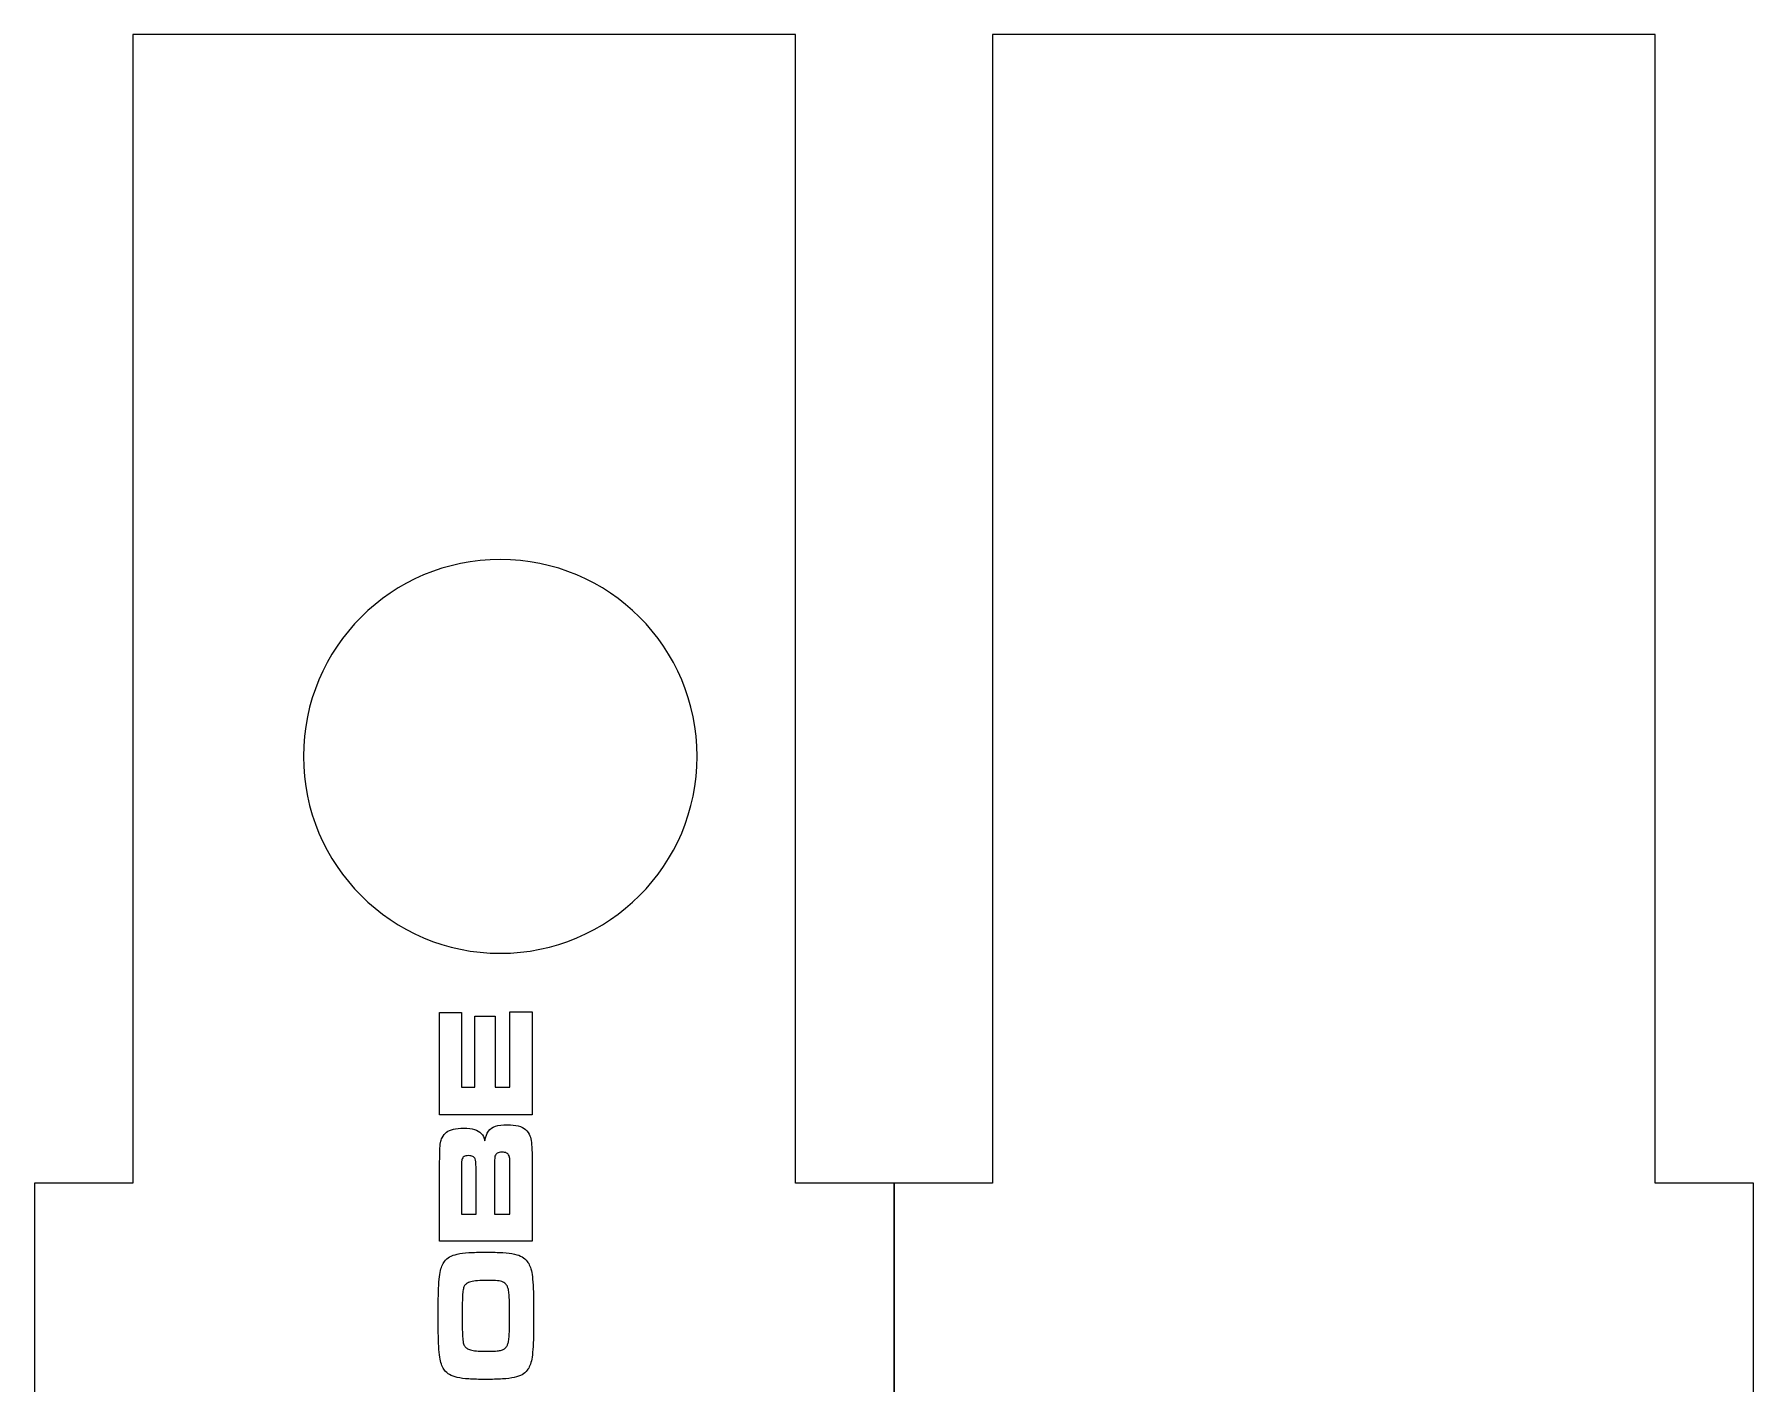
# Model space of a CAD drawing. Extents: x -139 to 87, y -93 to 92.
# Drawn here: x 3.2 to 55.6, y 50.6 to 91.7 of the extents above; entities that cross this region are included whole.
import ezdxf

# ---------------------------------------------------------------- set-up
doc = ezdxf.new("R2010")
doc.units = 0
doc.header["$MEASUREMENT"] = 0
doc.layers.add('LAYER_1', color=7, linetype='CONTINUOUS')

msp = doc.modelspace()

# ---------------------------------------------------------------- linework, layer by layer
at = {"layer": 'LAYER_1', "color": 250}
for points, knots in [([(26.4084, 91.7015), (26.4084, 91.7015), (26.4084, 56.7016), (26.4084, 56.7016), (26.4084, 56.7016), (26.4084, 56.7016), (29.4084, 56.7016), (29.4084, 56.7016), (29.4084, 56.7016), (29.4084, 56.7016), (29.4084, -3.2984), (29.4084, -3.2984), (29.4084, -3.2984), (29.4084, -3.2984), (26.4084, -3.2984), (26.4084, -3.2984), (26.4084, -3.2984), (26.4084, -3.2984), (26.4084, -38.2985), (26.4084, -38.2985), (26.4084, -38.2985), (26.4084, -38.2985), (6.2084, -38.2985), (6.2084, -38.2985), (6.2084, -38.2985), (6.2084, -38.2985), (6.2084, -3.2984), (6.2084, -3.2984), (6.2084, -3.2984), (6.2084, -3.2984), (3.2084, -3.2984), (3.2084, -3.2984), (3.2084, -3.2984), (3.2084, -3.2984), (3.2084, 56.7016), (3.2084, 56.7016), (3.2084, 56.7016), (3.2084, 56.7016), (6.2084, 56.7016), (6.2084, 56.7016), (6.2084, 56.7016), (6.2084, 56.7016), (6.2084, 91.7015), (6.2084, 91.7015), (6.2084, 91.7015), (6.2084, 91.7015), (26.4084, 91.7015), (26.4084, 91.7015)], [0, 0, 0, 0, 0.0769231, 0.0769231, 0.0769231, 0.0769231, 0.1538462, 0.1538462, 0.1538462, 0.1538462, 0.2307692, 0.2307692, 0.2307692, 0.2307692, 0.3076923, 0.3076923, 0.3076923, 0.3076923, 0.3846154, 0.3846154, 0.3846154, 0.3846154, 0.4615385, 0.4615385, 0.4615385, 0.4615385, 0.5384615, 0.5384615, 0.5384615, 0.5384615, 0.6153846, 0.6153846, 0.6153846, 0.6153846, 0.6923077, 0.6923077, 0.6923077, 0.6923077, 0.7692308, 0.7692308, 0.7692308, 0.7692308, 0.8461538, 0.8461538, 0.8461538, 0.8461538, 1, 1, 1, 1]), ([(52.6084, 91.7015), (52.6084, 91.7015), (52.6084, 56.7016), (52.6084, 56.7016), (52.6084, 56.7016), (52.6084, 56.7016), (55.6084, 56.7016), (55.6084, 56.7016), (55.6084, 56.7016), (55.6084, 56.7016), (55.6084, -3.2984), (55.6084, -3.2984), (55.6084, -3.2984), (55.6084, -3.2984), (52.6084, -3.2984), (52.6084, -3.2984), (52.6084, -3.2984), (52.6084, -3.2984), (52.6084, -38.2985), (52.6084, -38.2985), (52.6084, -38.2985), (52.6084, -38.2985), (32.4084, -38.2985), (32.4084, -38.2985), (32.4084, -38.2985), (32.4084, -38.2985), (32.4084, -3.2984), (32.4084, -3.2984), (32.4084, -3.2984), (32.4084, -3.2984), (29.4084, -3.2984), (29.4084, -3.2984), (29.4084, -3.2984), (29.4084, -3.2984), (29.4084, 56.7016), (29.4084, 56.7016), (29.4084, 56.7016), (29.4084, 56.7016), (32.4084, 56.7016), (32.4084, 56.7016), (32.4084, 56.7016), (32.4084, 56.7016), (32.4084, 91.7015), (32.4084, 91.7015), (32.4084, 91.7015), (32.4084, 91.7015), (52.6084, 91.7015), (52.6084, 91.7015)], [0, 0, 0, 0, 0.0769231, 0.0769231, 0.0769231, 0.0769231, 0.1538462, 0.1538462, 0.1538462, 0.1538462, 0.2307692, 0.2307692, 0.2307692, 0.2307692, 0.3076923, 0.3076923, 0.3076923, 0.3076923, 0.3846154, 0.3846154, 0.3846154, 0.3846154, 0.4615385, 0.4615385, 0.4615385, 0.4615385, 0.5384615, 0.5384615, 0.5384615, 0.5384615, 0.6153846, 0.6153846, 0.6153846, 0.6153846, 0.6923077, 0.6923077, 0.6923077, 0.6923077, 0.7692308, 0.7692308, 0.7692308, 0.7692308, 0.8461538, 0.8461538, 0.8461538, 0.8461538, 1, 1, 1, 1]), ([(23.4084, 69.7016), (23.4084, 66.3879), (20.7221, 63.7016), (17.4084, 63.7016), (17.4084, 63.7016), (14.0947, 63.7016), (11.4084, 66.3879), (11.4084, 69.7016), (11.4084, 69.7016), (11.4084, 73.0153), (14.0947, 75.7016), (17.4084, 75.7016), (17.4084, 75.7016), (20.7221, 75.7016), (23.4084, 73.0153), (23.4084, 69.7016)], [0, 0, 0, 0, 0.2, 0.2, 0.2, 0.2, 0.4, 0.4, 0.4, 0.4, 0.6, 0.6, 0.6, 0.6, 1, 1, 1, 1]), ([(15.5582, 58.7766), (15.5582, 58.7766), (18.3818, 58.7766), (18.3818, 58.7766), (18.3818, 58.7766), (18.3818, 58.7766), (18.3818, 61.9177), (18.3818, 61.9177), (18.3818, 61.9177), (18.3818, 61.9177), (17.7045, 61.9177), (17.7045, 61.9177), (17.7045, 61.9177), (17.7045, 61.9177), (17.7045, 59.6232), (17.7045, 59.6232), (17.7045, 59.6232), (17.7045, 59.6232), (17.2557, 59.6232), (17.2557, 59.6232), (17.2557, 59.6232), (17.2557, 59.6232), (17.2557, 61.7864), (17.2557, 61.7864), (17.2557, 61.7864), (17.2557, 61.7864), (16.6334, 61.7864), (16.6334, 61.7864), (16.6334, 61.7864), (16.6334, 61.7864), (16.6334, 59.6232), (16.6334, 59.6232), (16.6334, 59.6232), (16.6334, 59.6232), (16.2228, 59.6232), (16.2228, 59.6232), (16.2228, 59.6232), (16.2228, 59.6232), (16.2228, 61.9007), (16.2228, 61.9007), (16.2228, 61.9007), (16.2228, 61.9007), (15.5582, 61.9007), (15.5582, 61.9007), (15.5582, 61.9007), (15.5582, 61.9007), (15.5582, 58.7766), (15.5582, 58.7766)], [0, 0, 0, 0, 0.0769231, 0.0769231, 0.0769231, 0.0769231, 0.1538462, 0.1538462, 0.1538462, 0.1538462, 0.2307692, 0.2307692, 0.2307692, 0.2307692, 0.3076923, 0.3076923, 0.3076923, 0.3076923, 0.3846154, 0.3846154, 0.3846154, 0.3846154, 0.4615385, 0.4615385, 0.4615385, 0.4615385, 0.5384615, 0.5384615, 0.5384615, 0.5384615, 0.6153846, 0.6153846, 0.6153846, 0.6153846, 0.6923077, 0.6923077, 0.6923077, 0.6923077, 0.7692308, 0.7692308, 0.7692308, 0.7692308, 0.8461538, 0.8461538, 0.8461538, 0.8461538, 1, 1, 1, 1]), ([(18.3818, 54.9328), (18.3818, 54.9328), (18.3818, 56.9647), (18.3818, 56.9647), (18.3818, 56.9647), (18.3797, 57.1679), (18.3783, 57.3246), (18.3783, 57.4346), (18.3783, 57.4346), (18.3776, 57.5447), (18.3776, 57.6082), (18.3776, 57.6251), (18.3776, 57.6251), (18.3733, 57.7514), (18.3656, 57.8566), (18.355, 57.9398), (18.355, 57.9398), (18.3444, 58.0238), (18.331, 58.0894), (18.3141, 58.1374), (18.3141, 58.1374), (18.2837, 58.2164), (18.2393, 58.2806), (18.1814, 58.3307), (18.1814, 58.3307), (18.1236, 58.3808), (18.0488, 58.4175), (17.9571, 58.4408), (17.9571, 58.4408), (17.866, 58.4647), (17.7546, 58.476), (17.624, 58.476), (17.624, 58.476), (17.4745, 58.4767), (17.3531, 58.4626), (17.26, 58.433), (17.26, 58.433), (17.1675, 58.4027), (17.0963, 58.3526), (17.0469, 58.2813), (17.0469, 58.2813), (16.9975, 58.21), (16.9622, 58.1127), (16.9425, 57.9892), (16.9425, 57.9892), (16.9164, 58.083), (16.8783, 58.1585), (16.8282, 58.2143), (16.8282, 58.2143), (16.7781, 58.27), (16.7096, 58.3102), (16.6236, 58.3342), (16.6236, 58.3342), (16.5375, 58.3589), (16.4281, 58.3709), (16.2948, 58.3702), (16.2948, 58.3702), (16.1713, 58.3709), (16.0662, 58.361), (15.9808, 58.342), (15.9808, 58.342), (15.8947, 58.3222), (15.8242, 58.2919), (15.7691, 58.2496), (15.7691, 58.2496), (15.7141, 58.2072), (15.6704, 58.1515), (15.6386, 58.0823), (15.6386, 58.0823), (15.6259, 58.0569), (15.6153, 58.033), (15.6062, 58.0097), (15.6062, 58.0097), (15.5977, 57.9871), (15.5906, 57.9603), (15.585, 57.9299), (15.585, 57.9299), (15.5794, 57.8996), (15.5744, 57.8608), (15.5716, 57.8135), (15.5716, 57.8135), (15.5681, 57.7663), (15.5659, 57.7063), (15.5638, 57.6322), (15.5638, 57.6322), (15.5624, 57.5588), (15.561, 57.4671), (15.5603, 57.3577), (15.5603, 57.3577), (15.5596, 57.2484), (15.5589, 57.1157), (15.5582, 56.9605), (15.5582, 56.9605), (15.5582, 56.9605), (15.5582, 54.9328), (15.5582, 54.9328), (15.5582, 54.9328), (15.5582, 54.9328), (18.3818, 54.9328), (18.3818, 54.9328)], [0, 0, 0, 0, 0.0384615, 0.0384615, 0.0384615, 0.0384615, 0.0769231, 0.0769231, 0.0769231, 0.0769231, 0.1153846, 0.1153846, 0.1153846, 0.1153846, 0.1538462, 0.1538462, 0.1538462, 0.1538462, 0.1923077, 0.1923077, 0.1923077, 0.1923077, 0.2307692, 0.2307692, 0.2307692, 0.2307692, 0.2692308, 0.2692308, 0.2692308, 0.2692308, 0.3076923, 0.3076923, 0.3076923, 0.3076923, 0.3461538, 0.3461538, 0.3461538, 0.3461538, 0.3846154, 0.3846154, 0.3846154, 0.3846154, 0.4230769, 0.4230769, 0.4230769, 0.4230769, 0.4615385, 0.4615385, 0.4615385, 0.4615385, 0.5, 0.5, 0.5, 0.5, 0.5384615, 0.5384615, 0.5384615, 0.5384615, 0.5769231, 0.5769231, 0.5769231, 0.5769231, 0.6153846, 0.6153846, 0.6153846, 0.6153846, 0.6538462, 0.6538462, 0.6538462, 0.6538462, 0.6923077, 0.6923077, 0.6923077, 0.6923077, 0.7307692, 0.7307692, 0.7307692, 0.7307692, 0.7692308, 0.7692308, 0.7692308, 0.7692308, 0.8076923, 0.8076923, 0.8076923, 0.8076923, 0.8461538, 0.8461538, 0.8461538, 0.8461538, 0.8846154, 0.8846154, 0.8846154, 0.8846154, 0.9230769, 0.9230769, 0.9230769, 0.9230769, 1, 1, 1, 1]), ([(17.7045, 55.7498), (17.7045, 55.7498), (17.2346, 55.7498), (17.2346, 55.7498), (17.2346, 55.7498), (17.2346, 55.7498), (17.2346, 56.9647), (17.2346, 56.9647), (17.2346, 56.9647), (17.2346, 57.0649), (17.2346, 57.1468), (17.2346, 57.211), (17.2346, 57.211), (17.2346, 57.2752), (17.2346, 57.326), (17.2353, 57.3627), (17.2353, 57.3627), (17.236, 57.4001), (17.2367, 57.4276), (17.2374, 57.4466), (17.2374, 57.4466), (17.2381, 57.465), (17.2395, 57.4791), (17.2409, 57.4883), (17.2409, 57.4883), (17.2423, 57.4974), (17.2445, 57.5066), (17.2473, 57.5151), (17.2473, 57.5151), (17.2593, 57.5595), (17.2818, 57.592), (17.315, 57.6117), (17.315, 57.6117), (17.3482, 57.6322), (17.3961, 57.6428), (17.4589, 57.6421), (17.4589, 57.6421), (17.5196, 57.6421), (17.5676, 57.6336), (17.6022, 57.616), (17.6022, 57.616), (17.636, 57.5976), (17.6607, 57.5701), (17.6748, 57.532), (17.6748, 57.532), (17.6798, 57.52), (17.684, 57.5087), (17.6875, 57.4974), (17.6875, 57.4974), (17.6904, 57.4854), (17.6932, 57.4699), (17.6953, 57.4502), (17.6953, 57.4502), (17.6967, 57.4304), (17.6981, 57.4015), (17.6995, 57.3641), (17.6995, 57.3641), (17.7009, 57.326), (17.7016, 57.2752), (17.7024, 57.211), (17.7024, 57.211), (17.7031, 57.1468), (17.7038, 57.0649), (17.7045, 56.9647), (17.7045, 56.9647), (17.7045, 56.9647), (17.7045, 55.7498), (17.7045, 55.7498)], [0, 0, 0, 0, 0.0555556, 0.0555556, 0.0555556, 0.0555556, 0.1111111, 0.1111111, 0.1111111, 0.1111111, 0.1666667, 0.1666667, 0.1666667, 0.1666667, 0.2222222, 0.2222222, 0.2222222, 0.2222222, 0.2777778, 0.2777778, 0.2777778, 0.2777778, 0.3333333, 0.3333333, 0.3333333, 0.3333333, 0.3888889, 0.3888889, 0.3888889, 0.3888889, 0.4444444, 0.4444444, 0.4444444, 0.4444444, 0.5, 0.5, 0.5, 0.5, 0.5555556, 0.5555556, 0.5555556, 0.5555556, 0.6111111, 0.6111111, 0.6111111, 0.6111111, 0.6666667, 0.6666667, 0.6666667, 0.6666667, 0.7222222, 0.7222222, 0.7222222, 0.7222222, 0.7777778, 0.7777778, 0.7777778, 0.7777778, 0.8333333, 0.8333333, 0.8333333, 0.8333333, 0.8888889, 0.8888889, 0.8888889, 0.8888889, 1, 1, 1, 1]), ([(16.6715, 55.7498), (16.6715, 55.7498), (16.2228, 55.7498), (16.2228, 55.7498), (16.2228, 55.7498), (16.2228, 55.7498), (16.2228, 56.9605), (16.2228, 56.9605), (16.2228, 56.9605), (16.2235, 57.0593), (16.2249, 57.1362), (16.2256, 57.1926), (16.2256, 57.1926), (16.2263, 57.2491), (16.2271, 57.2914), (16.2278, 57.3189), (16.2278, 57.3189), (16.2292, 57.3465), (16.2306, 57.3669), (16.232, 57.3789), (16.232, 57.3789), (16.2341, 57.3916), (16.2362, 57.4029), (16.2398, 57.4135), (16.2398, 57.4135), (16.2503, 57.4558), (16.2715, 57.4869), (16.304, 57.5066), (16.304, 57.5066), (16.3371, 57.5264), (16.3816, 57.5362), (16.4387, 57.5362), (16.4387, 57.5362), (16.4916, 57.5362), (16.5361, 57.5278), (16.5707, 57.5108), (16.5707, 57.5108), (16.6052, 57.4939), (16.6292, 57.4685), (16.6419, 57.4346), (16.6419, 57.4346), (16.649, 57.417), (16.6546, 57.3895), (16.6588, 57.3521), (16.6588, 57.3521), (16.6631, 57.3154), (16.6666, 57.2646), (16.6687, 57.2011), (16.6687, 57.2011), (16.6708, 57.1376), (16.6715, 57.0572), (16.6715, 56.9605), (16.6715, 56.9605), (16.6715, 56.9605), (16.6715, 55.7498), (16.6715, 55.7498)], [0, 0, 0, 0, 0.0666667, 0.0666667, 0.0666667, 0.0666667, 0.1333333, 0.1333333, 0.1333333, 0.1333333, 0.2, 0.2, 0.2, 0.2, 0.2666667, 0.2666667, 0.2666667, 0.2666667, 0.3333333, 0.3333333, 0.3333333, 0.3333333, 0.4, 0.4, 0.4, 0.4, 0.4666667, 0.4666667, 0.4666667, 0.4666667, 0.5333333, 0.5333333, 0.5333333, 0.5333333, 0.6, 0.6, 0.6, 0.6, 0.6666667, 0.6666667, 0.6666667, 0.6666667, 0.7333333, 0.7333333, 0.7333333, 0.7333333, 0.8, 0.8, 0.8, 0.8, 0.8666667, 0.8666667, 0.8666667, 0.8666667, 1, 1, 1, 1]), ([(15.5159, 52.6553), (15.5159, 52.4217), (15.5173, 52.2213), (15.5208, 52.0534), (15.5208, 52.0534), (15.5236, 51.8848), (15.53, 51.743), (15.5377, 51.6266), (15.5377, 51.6266), (15.5462, 51.5108), (15.5575, 51.4135), (15.5723, 51.3352), (15.5723, 51.3352), (15.5871, 51.2576), (15.6062, 51.1919), (15.6287, 51.139), (15.6287, 51.139), (15.6513, 51.0854), (15.6781, 51.0381), (15.7106, 50.9958), (15.7106, 50.9958), (15.7508, 50.9429), (15.8016, 50.8991), (15.8637, 50.8632), (15.8637, 50.8632), (15.9258, 50.8272), (16.0041, 50.7982), (16.0986, 50.7771), (16.0986, 50.7771), (16.1939, 50.7552), (16.311, 50.7397), (16.45, 50.7305), (16.45, 50.7305), (16.589, 50.7206), (16.7562, 50.7164), (16.9509, 50.7164), (16.9509, 50.7164), (17.1563, 50.7164), (17.3312, 50.7206), (17.4752, 50.7298), (17.4752, 50.7298), (17.6191, 50.739), (17.7397, 50.7538), (17.8364, 50.775), (17.8364, 50.775), (17.9331, 50.7961), (18.0121, 50.8251), (18.0742, 50.861), (18.0742, 50.861), (18.1363, 50.897), (18.1885, 50.9422), (18.2294, 50.9958), (18.2294, 50.9958), (18.2612, 51.0381), (18.2887, 51.0854), (18.3112, 51.139), (18.3112, 51.139), (18.3338, 51.1926), (18.3529, 51.259), (18.3677, 51.3373), (18.3677, 51.3373), (18.3818, 51.4156), (18.3938, 51.5137), (18.4016, 51.6301), (18.4016, 51.6301), (18.41, 51.7472), (18.4157, 51.8904), (18.4192, 52.0591), (18.4192, 52.0591), (18.4227, 52.2277), (18.4241, 52.4295), (18.4241, 52.6637), (18.4241, 52.6637), (18.4241, 52.8944), (18.4227, 53.0934), (18.4192, 53.2599), (18.4192, 53.2599), (18.4157, 53.4271), (18.41, 53.5682), (18.4016, 53.6839), (18.4016, 53.6839), (18.3938, 53.7997), (18.3818, 53.8963), (18.3677, 53.9746), (18.3677, 53.9746), (18.3529, 54.0522), (18.3338, 54.1179), (18.3112, 54.1715), (18.3112, 54.1715), (18.2887, 54.2251), (18.2612, 54.2731), (18.2294, 54.3147), (18.2294, 54.3147), (18.1885, 54.3683), (18.137, 54.4135), (18.0749, 54.4495), (18.0749, 54.4495), (18.0135, 54.4854), (17.9352, 54.5144), (17.8399, 54.5355), (17.8399, 54.5355), (17.7447, 54.5567), (17.6262, 54.5715), (17.4843, 54.5807), (17.4843, 54.5807), (17.3418, 54.5899), (17.1697, 54.5941), (16.9679, 54.5941), (16.9679, 54.5941), (16.7668, 54.5941), (16.5953, 54.5899), (16.4535, 54.5807), (16.4535, 54.5807), (16.3117, 54.5715), (16.1932, 54.5567), (16.0979, 54.5355), (16.0979, 54.5355), (16.0027, 54.5144), (15.9244, 54.4854), (15.863, 54.4495), (15.863, 54.4495), (15.8016, 54.4135), (15.7508, 54.3683), (15.7106, 54.3147), (15.7106, 54.3147), (15.6781, 54.2731), (15.6513, 54.2251), (15.6287, 54.1722), (15.6287, 54.1722), (15.6062, 54.1186), (15.5871, 54.0529), (15.5723, 53.9753), (15.5723, 53.9753), (15.5575, 53.897), (15.5462, 53.8004), (15.5377, 53.6839), (15.5377, 53.6839), (15.53, 53.5675), (15.5236, 53.4257), (15.5208, 53.2578), (15.5208, 53.2578), (15.5173, 53.0892), (15.5159, 52.8888), (15.5159, 52.6553)], [0, 0, 0, 0, 0.027027, 0.027027, 0.027027, 0.027027, 0.0540541, 0.0540541, 0.0540541, 0.0540541, 0.0810811, 0.0810811, 0.0810811, 0.0810811, 0.1081081, 0.1081081, 0.1081081, 0.1081081, 0.1351351, 0.1351351, 0.1351351, 0.1351351, 0.1621622, 0.1621622, 0.1621622, 0.1621622, 0.1891892, 0.1891892, 0.1891892, 0.1891892, 0.2162162, 0.2162162, 0.2162162, 0.2162162, 0.2432432, 0.2432432, 0.2432432, 0.2432432, 0.2702703, 0.2702703, 0.2702703, 0.2702703, 0.2972973, 0.2972973, 0.2972973, 0.2972973, 0.3243243, 0.3243243, 0.3243243, 0.3243243, 0.3513514, 0.3513514, 0.3513514, 0.3513514, 0.3783784, 0.3783784, 0.3783784, 0.3783784, 0.4054054, 0.4054054, 0.4054054, 0.4054054, 0.4324324, 0.4324324, 0.4324324, 0.4324324, 0.4594595, 0.4594595, 0.4594595, 0.4594595, 0.4864865, 0.4864865, 0.4864865, 0.4864865, 0.5135135, 0.5135135, 0.5135135, 0.5135135, 0.5405405, 0.5405405, 0.5405405, 0.5405405, 0.5675676, 0.5675676, 0.5675676, 0.5675676, 0.5945946, 0.5945946, 0.5945946, 0.5945946, 0.6216216, 0.6216216, 0.6216216, 0.6216216, 0.6486486, 0.6486486, 0.6486486, 0.6486486, 0.6756757, 0.6756757, 0.6756757, 0.6756757, 0.7027027, 0.7027027, 0.7027027, 0.7027027, 0.7297297, 0.7297297, 0.7297297, 0.7297297, 0.7567568, 0.7567568, 0.7567568, 0.7567568, 0.7837838, 0.7837838, 0.7837838, 0.7837838, 0.8108108, 0.8108108, 0.8108108, 0.8108108, 0.8378378, 0.8378378, 0.8378378, 0.8378378, 0.8648649, 0.8648649, 0.8648649, 0.8648649, 0.8918919, 0.8918919, 0.8918919, 0.8918919, 0.9189189, 0.9189189, 0.9189189, 0.9189189, 0.9459459, 0.9459459, 0.9459459, 0.9459459, 1, 1, 1, 1]), ([(16.2482, 52.6553), (16.2482, 52.8126), (16.2489, 52.9452), (16.2503, 53.0532), (16.2503, 53.0532), (16.2517, 53.1604), (16.2553, 53.2486), (16.2602, 53.3178), (16.2602, 53.3178), (16.2651, 53.3862), (16.2729, 53.4405), (16.2828, 53.4814), (16.2828, 53.4814), (16.2927, 53.5217), (16.3061, 53.5541), (16.3223, 53.5774), (16.3223, 53.5774), (16.3385, 53.6007), (16.359, 53.6204), (16.3837, 53.6374), (16.3837, 53.6374), (16.4147, 53.6614), (16.4571, 53.6804), (16.51, 53.6945), (16.51, 53.6945), (16.5629, 53.7093), (16.632, 53.7192), (16.7188, 53.7256), (16.7188, 53.7256), (16.8056, 53.7319), (16.915, 53.7347), (17.0483, 53.7347), (17.0483, 53.7347), (17.1605, 53.7354), (17.2515, 53.7312), (17.3221, 53.7235), (17.3221, 53.7235), (17.3933, 53.7157), (17.4498, 53.703), (17.4914, 53.6839), (17.4914, 53.6839), (17.533, 53.6656), (17.5655, 53.6402), (17.5902, 53.6077), (17.5902, 53.6077), (17.6071, 53.5866), (17.6212, 53.5612), (17.6332, 53.533), (17.6332, 53.533), (17.6452, 53.504), (17.6551, 53.468), (17.6628, 53.4243), (17.6628, 53.4243), (17.6699, 53.3806), (17.6762, 53.3255), (17.6805, 53.2592), (17.6805, 53.2592), (17.6847, 53.1922), (17.6875, 53.1103), (17.6897, 53.013), (17.6897, 53.013), (17.6911, 52.9156), (17.6918, 52.7992), (17.6918, 52.6637), (17.6918, 52.6637), (17.6918, 52.5247), (17.6911, 52.4055), (17.6897, 52.306), (17.6897, 52.306), (17.6875, 52.2065), (17.6847, 52.1233), (17.6805, 52.0555), (17.6805, 52.0555), (17.6762, 51.9878), (17.6699, 51.9314), (17.6628, 51.8876), (17.6628, 51.8876), (17.6551, 51.8432), (17.6452, 51.8065), (17.6332, 51.7783), (17.6332, 51.7783), (17.6212, 51.7493), (17.6071, 51.7239), (17.5902, 51.7028), (17.5902, 51.7028), (17.5704, 51.6774), (17.5471, 51.6569), (17.5203, 51.64), (17.5203, 51.64), (17.4935, 51.6237), (17.4596, 51.6103), (17.4187, 51.6012), (17.4187, 51.6012), (17.3778, 51.592), (17.327, 51.5849), (17.2663, 51.5814), (17.2663, 51.5814), (17.2056, 51.5772), (17.1316, 51.5758), (17.0441, 51.5758), (17.0441, 51.5758), (16.9206, 51.5758), (16.819, 51.5779), (16.7372, 51.5821), (16.7372, 51.5821), (16.656, 51.587), (16.5904, 51.5948), (16.5389, 51.6061), (16.5389, 51.6061), (16.4881, 51.6167), (16.4458, 51.6322), (16.4133, 51.652), (16.4133, 51.652), (16.383, 51.6682), (16.3576, 51.6872), (16.3378, 51.7091), (16.3378, 51.7091), (16.3174, 51.7317), (16.3011, 51.7627), (16.2891, 51.8029), (16.2891, 51.8029), (16.2771, 51.8432), (16.268, 51.8982), (16.2623, 51.968), (16.2623, 51.968), (16.2567, 52.0379), (16.2525, 52.1289), (16.2503, 52.2404), (16.2503, 52.2404), (16.2489, 52.3519), (16.2482, 52.4902), (16.2482, 52.6553)], [0, 0, 0, 0, 0.0294118, 0.0294118, 0.0294118, 0.0294118, 0.0588235, 0.0588235, 0.0588235, 0.0588235, 0.0882353, 0.0882353, 0.0882353, 0.0882353, 0.1176471, 0.1176471, 0.1176471, 0.1176471, 0.1470588, 0.1470588, 0.1470588, 0.1470588, 0.1764706, 0.1764706, 0.1764706, 0.1764706, 0.2058824, 0.2058824, 0.2058824, 0.2058824, 0.2352941, 0.2352941, 0.2352941, 0.2352941, 0.2647059, 0.2647059, 0.2647059, 0.2647059, 0.2941176, 0.2941176, 0.2941176, 0.2941176, 0.3235294, 0.3235294, 0.3235294, 0.3235294, 0.3529412, 0.3529412, 0.3529412, 0.3529412, 0.3823529, 0.3823529, 0.3823529, 0.3823529, 0.4117647, 0.4117647, 0.4117647, 0.4117647, 0.4411765, 0.4411765, 0.4411765, 0.4411765, 0.4705882, 0.4705882, 0.4705882, 0.4705882, 0.5, 0.5, 0.5, 0.5, 0.5294118, 0.5294118, 0.5294118, 0.5294118, 0.5588235, 0.5588235, 0.5588235, 0.5588235, 0.5882353, 0.5882353, 0.5882353, 0.5882353, 0.6176471, 0.6176471, 0.6176471, 0.6176471, 0.6470588, 0.6470588, 0.6470588, 0.6470588, 0.6764706, 0.6764706, 0.6764706, 0.6764706, 0.7058824, 0.7058824, 0.7058824, 0.7058824, 0.7352941, 0.7352941, 0.7352941, 0.7352941, 0.7647059, 0.7647059, 0.7647059, 0.7647059, 0.7941176, 0.7941176, 0.7941176, 0.7941176, 0.8235294, 0.8235294, 0.8235294, 0.8235294, 0.8529412, 0.8529412, 0.8529412, 0.8529412, 0.8823529, 0.8823529, 0.8823529, 0.8823529, 0.9117647, 0.9117647, 0.9117647, 0.9117647, 0.9411765, 0.9411765, 0.9411765, 0.9411765, 1, 1, 1, 1])]:
    msp.add_open_spline(points, degree=3, knots=knots, dxfattribs=at)

doc.saveas('drawing.dxf')
